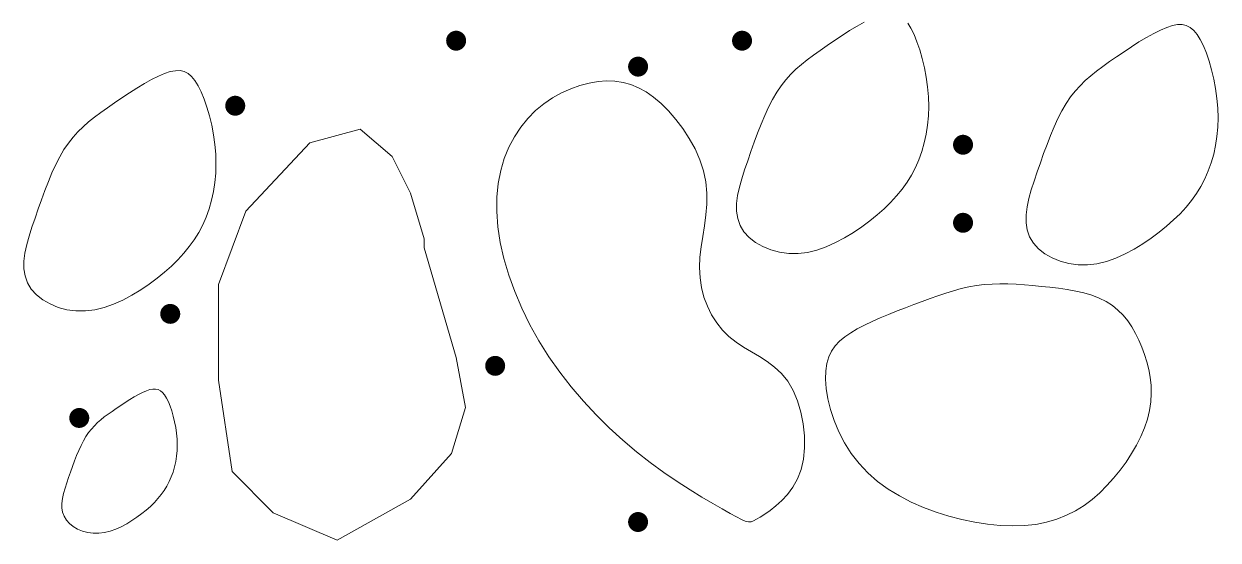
# Model space of a CAD drawing. Extents: x -6361 to -6309, y 575 to 701.
# Drawn here: x -6330.751 to -6329.555, y 653.652 to 654.169 of the extents above; entities that cross this region are included whole.
import ezdxf

# ---------------------------------------------------------------- set-up
doc = ezdxf.new("R2010")
doc.units = 0
doc.header["$MEASUREMENT"] = 0
doc.layers.add('HACTH', color=8, linetype='CONTINUOUS')

msp = doc.modelspace()

# ---------------------------------------------------------------- linework, layer by layer
at = {"layer": 'HACTH', "lineweight": 13}
for p, q in [((-6329.9166, 654.167), (-6329.9094, 654.171)), ((-6329.8659, 654.1701), (-6329.8627, 654.1649)), ((-6329.6065, 654.1658), (-6329.6008, 654.1677)), ((-6329.6008, 654.1677), (-6329.5957, 654.1686)), ((-6329.5957, 654.1686), (-6329.5911, 654.1687)), ((-6329.5911, 654.1687), (-6329.5869, 654.1677)), ((-6329.5869, 654.1677), (-6329.583, 654.1658)), ((-6329.9391, 654.1528), (-6329.9316, 654.1578)), ((-6329.9316, 654.1578), (-6329.9241, 654.1626)), ((-6329.9241, 654.1626), (-6329.9166, 654.167)), ((-6329.8627, 654.1649), (-6329.8596, 654.1587)), ((-6329.8596, 654.1587), (-6329.8567, 654.1514)), ((-6329.6343, 654.1512), (-6329.6268, 654.1557)), ((-6329.6268, 654.1557), (-6329.6196, 654.1597)), ((-6329.6196, 654.1597), (-6329.6128, 654.1631)), ((-6329.6128, 654.1631), (-6329.6065, 654.1658)), ((-6329.583, 654.1658), (-6329.5795, 654.1628)), ((-6329.5795, 654.1628), (-6329.5761, 654.1588)), ((-6329.5761, 654.1588), (-6329.5729, 654.1536)), ((-6329.9536, 654.1428), (-6329.9465, 654.1478)), ((-6329.9465, 654.1478), (-6329.9391, 654.1528)), ((-6329.8567, 654.1514), (-6329.8539, 654.1434)), ((-6329.6493, 654.1415), (-6329.6418, 654.1464)), ((-6329.6418, 654.1464), (-6329.6343, 654.1512)), ((-6329.5729, 654.1536), (-6329.5698, 654.1473)), ((-6329.5698, 654.1473), (-6329.5668, 654.1401)), ((-6329.9724, 654.1287), (-6329.9665, 654.1334)), ((-6329.9665, 654.1334), (-6329.9602, 654.138)), ((-6329.9602, 654.138), (-6329.9536, 654.1428)), ((-6329.8539, 654.1434), (-6329.8514, 654.1346)), ((-6329.8514, 654.1346), (-6329.8492, 654.1254)), ((-6329.6638, 654.1315), (-6329.6567, 654.1364)), ((-6329.6567, 654.1364), (-6329.6493, 654.1415)), ((-6329.5668, 654.1401), (-6329.5641, 654.132)), ((-6329.5641, 654.132), (-6329.5616, 654.1233)), ((-6330.61, 654.1196), (-6330.6043, 654.1215)), ((-6330.6043, 654.1215), (-6330.5992, 654.1224)), ((-6330.5992, 654.1224), (-6330.5945, 654.1225)), ((-6330.5945, 654.1225), (-6330.5904, 654.1215)), ((-6330.5904, 654.1215), (-6330.5865, 654.1196)), ((-6329.9831, 654.1188), (-6329.9779, 654.1238)), ((-6329.9779, 654.1238), (-6329.9724, 654.1287)), ((-6329.8492, 654.1254), (-6329.8474, 654.1158)), ((-6329.6826, 654.1173), (-6329.6767, 654.122)), ((-6329.6767, 654.122), (-6329.6704, 654.1267)), ((-6329.6704, 654.1267), (-6329.6638, 654.1315)), ((-6329.5616, 654.1233), (-6329.5594, 654.1141)), ((-6330.6378, 654.105), (-6330.6303, 654.1095)), ((-6330.6303, 654.1095), (-6330.6231, 654.1135)), ((-6330.6231, 654.1135), (-6330.6163, 654.1169)), ((-6330.6163, 654.1169), (-6330.61, 654.1196)), ((-6330.5865, 654.1196), (-6330.583, 654.1166)), ((-6330.583, 654.1166), (-6330.5796, 654.1126)), ((-6330.5796, 654.1126), (-6330.5764, 654.1074)), ((-6330.1941, 654.1077), (-6330.1849, 654.11)), ((-6330.1849, 654.11), (-6330.176, 654.1115)), ((-6330.176, 654.1115), (-6330.1674, 654.1122)), ((-6330.1674, 654.1122), (-6330.1591, 654.1119)), ((-6330.1591, 654.1119), (-6330.151, 654.1107)), ((-6330.151, 654.1107), (-6330.1431, 654.1085)), ((-6330.1431, 654.1085), (-6330.1354, 654.1054)), ((-6329.9927, 654.1074), (-6329.988, 654.1133)), ((-6329.988, 654.1133), (-6329.9831, 654.1188)), ((-6329.8474, 654.1158), (-6329.846, 654.1061)), ((-6329.6933, 654.1074), (-6329.6881, 654.1125)), ((-6329.6881, 654.1125), (-6329.6826, 654.1173)), ((-6329.5594, 654.1141), (-6329.5576, 654.1045)), ((-6330.6528, 654.0953), (-6330.6453, 654.1002)), ((-6330.6453, 654.1002), (-6330.6378, 654.105)), ((-6330.5764, 654.1074), (-6330.5733, 654.1012)), ((-6330.5733, 654.1012), (-6330.5703, 654.0939)), ((-6330.2215, 654.0952), (-6330.2125, 654.1002)), ((-6330.2125, 654.1002), (-6330.2033, 654.1044)), ((-6330.2033, 654.1044), (-6330.1941, 654.1077)), ((-6330.1354, 654.1054), (-6330.1278, 654.1012)), ((-6330.1278, 654.1012), (-6330.1203, 654.0959)), ((-6330.1203, 654.0959), (-6330.1128, 654.0896)), ((-6330.0013, 654.0937), (-6329.9971, 654.1009)), ((-6329.9971, 654.1009), (-6329.9927, 654.1074)), ((-6329.846, 654.1061), (-6329.8452, 654.0963)), ((-6329.8452, 654.0963), (-6329.8449, 654.0866)), ((-6329.7073, 654.0895), (-6329.7029, 654.0961)), ((-6329.7029, 654.0961), (-6329.6982, 654.102)), ((-6329.6982, 654.102), (-6329.6933, 654.1074)), ((-6329.5576, 654.1045), (-6329.5562, 654.0947)), ((-6330.6739, 654.0805), (-6330.6673, 654.0853)), ((-6330.6673, 654.0853), (-6330.6602, 654.0902)), ((-6330.6602, 654.0902), (-6330.6528, 654.0953)), ((-6330.5703, 654.0939), (-6330.5676, 654.0858)), ((-6330.5676, 654.0858), (-6330.5651, 654.0771)), ((-6330.2385, 654.0824), (-6330.2302, 654.0892)), ((-6330.2302, 654.0892), (-6330.2215, 654.0952)), ((-6330.1128, 654.0896), (-6330.1053, 654.0821)), ((-6330.0091, 654.0775), (-6330.0053, 654.0858)), ((-6330.0053, 654.0858), (-6330.0013, 654.0937)), ((-6329.8449, 654.0866), (-6329.8452, 654.0772)), ((-6329.7115, 654.0823), (-6329.7073, 654.0895)), ((-6329.5562, 654.0947), (-6329.5554, 654.085)), ((-6329.5554, 654.085), (-6329.5551, 654.0753)), ((-6330.6861, 654.0711), (-6330.6802, 654.0758)), ((-6330.6802, 654.0758), (-6330.6739, 654.0805)), ((-6330.5651, 654.0771), (-6330.5629, 654.0679)), ((-6330.2534, 654.0659), (-6330.2463, 654.0746)), ((-6330.2463, 654.0746), (-6330.2385, 654.0824)), ((-6330.1053, 654.0821), (-6330.098, 654.0736)), ((-6330.098, 654.0736), (-6330.091, 654.0644)), ((-6330.0127, 654.0688), (-6330.0091, 654.0775)), ((-6329.8452, 654.0772), (-6329.846, 654.0679)), ((-6329.7193, 654.0662), (-6329.7155, 654.0745)), ((-6329.7155, 654.0745), (-6329.7115, 654.0823)), ((-6329.5551, 654.0753), (-6329.5553, 654.0658)), ((-6330.7017, 654.0558), (-6330.6968, 654.0612)), ((-6330.6968, 654.0612), (-6330.6916, 654.0663)), ((-6330.6916, 654.0663), (-6330.6861, 654.0711)), ((-6330.5629, 654.0679), (-6330.5611, 654.0583)), ((-6330.4646, 654.0501), (-6330.4142, 654.0639)), ((-6330.4142, 654.0639), (-6330.3821, 654.0364)), ((-6330.2598, 654.0563), (-6330.2534, 654.0659)), ((-6330.091, 654.0644), (-6330.0846, 654.0544)), ((-6330.0162, 654.0598), (-6330.0127, 654.0688)), ((-6329.846, 654.0679), (-6329.8474, 654.0588)), ((-6329.7229, 654.0575), (-6329.7193, 654.0662)), ((-6329.5553, 654.0658), (-6329.5562, 654.0565)), ((-6330.7108, 654.0433), (-6330.7064, 654.0499)), ((-6330.7064, 654.0499), (-6330.7017, 654.0558)), ((-6330.5611, 654.0583), (-6330.5597, 654.0485)), ((-6330.5597, 654.0485), (-6330.5589, 654.0388)), ((-6330.5287, 653.9815), (-6330.4646, 654.0501)), ((-6330.2653, 654.0458), (-6330.2598, 654.0563)), ((-6330.0846, 654.0544), (-6330.0789, 654.044)), ((-6330.0229, 654.0414), (-6330.0196, 654.0507)), ((-6330.0196, 654.0507), (-6330.0162, 654.0598)), ((-6329.8493, 654.05), (-6329.8517, 654.0415)), ((-6329.8474, 654.0588), (-6329.8493, 654.05)), ((-6329.7298, 654.0393), (-6329.7264, 654.0485)), ((-6329.7264, 654.0485), (-6329.7229, 654.0575)), ((-6329.5562, 654.0565), (-6329.5576, 654.0475)), ((-6330.719, 654.0283), (-6330.715, 654.0361)), ((-6330.715, 654.0361), (-6330.7108, 654.0433)), ((-6330.5589, 654.0388), (-6330.5586, 654.0291)), ((-6330.3821, 654.0364), (-6330.3638, 653.9998)), ((-6330.2699, 654.0345), (-6330.2653, 654.0458)), ((-6330.0789, 654.044), (-6330.0741, 654.0331)), ((-6330.0261, 654.0322), (-6330.0229, 654.0414)), ((-6329.8517, 654.0415), (-6329.8547, 654.0332)), ((-6329.7331, 654.0301), (-6329.7298, 654.0393)), ((-6329.5595, 654.0387), (-6329.5619, 654.0301)), ((-6329.5576, 654.0475), (-6329.5595, 654.0387)), ((-6330.7228, 654.02), (-6330.719, 654.0283)), ((-6330.5586, 654.0291), (-6330.5588, 654.0196)), ((-6330.2735, 654.0223), (-6330.2699, 654.0345)), ((-6330.0741, 654.0331), (-6330.0703, 654.022)), ((-6330.0292, 654.0231), (-6330.0261, 654.0322)), ((-6329.8581, 654.0253), (-6329.8621, 654.0178)), ((-6329.8547, 654.0332), (-6329.8581, 654.0253)), ((-6329.7363, 654.0209), (-6329.7331, 654.0301)), ((-6329.5619, 654.0301), (-6329.5649, 654.0219)), ((-6330.7264, 654.0113), (-6330.7228, 654.02)), ((-6330.5588, 654.0196), (-6330.5597, 654.0103)), ((-6330.276, 654.0094), (-6330.2735, 654.0223)), ((-6330.0703, 654.022), (-6330.0679, 654.0109)), ((-6330.0344, 654.0056), (-6330.032, 654.0142)), ((-6330.032, 654.0142), (-6330.0292, 654.0231)), ((-6329.8621, 654.0178), (-6329.8666, 654.0106)), ((-6329.7394, 654.0118), (-6329.7363, 654.0209)), ((-6329.5683, 654.014), (-6329.5723, 654.0065)), ((-6329.5649, 654.0219), (-6329.5683, 654.014)), ((-6330.7333, 653.9931), (-6330.7299, 654.0023)), ((-6330.7299, 654.0023), (-6330.7264, 654.0113)), ((-6330.5611, 654.0013), (-6330.563, 653.9925)), ((-6330.5597, 654.0103), (-6330.5611, 654.0013)), ((-6330.2774, 653.9956), (-6330.276, 654.0094)), ((-6330.0679, 654.0109), (-6330.0669, 653.9998)), ((-6330.0362, 653.9972), (-6330.0344, 654.0056)), ((-6329.8716, 654.0036), (-6329.877, 653.9969)), ((-6329.8666, 654.0106), (-6329.8716, 654.0036)), ((-6329.7446, 653.9943), (-6329.7422, 654.0029)), ((-6329.7422, 654.0029), (-6329.7394, 654.0118)), ((-6329.5723, 654.0065), (-6329.5768, 653.9992)), ((-6330.7366, 653.9839), (-6330.7333, 653.9931)), ((-6330.563, 653.9925), (-6330.5654, 653.9839)), ((-6330.3638, 653.9998), (-6330.3501, 653.954)), ((-6330.2775, 653.9812), (-6330.2774, 653.9956)), ((-6330.067, 653.9888), (-6330.068, 653.9779)), ((-6330.0669, 653.9998), (-6330.067, 653.9888)), ((-6330.0373, 653.9815), (-6330.0372, 653.9892)), ((-6330.0372, 653.9892), (-6330.0362, 653.9972)), ((-6329.883, 653.9904), (-6329.8895, 653.9841)), ((-6329.877, 653.9969), (-6329.883, 653.9904)), ((-6329.7464, 653.9859), (-6329.7446, 653.9943)), ((-6329.5818, 653.9923), (-6329.5872, 653.9856)), ((-6329.5768, 653.9992), (-6329.5818, 653.9923)), ((-6330.7398, 653.9747), (-6330.7366, 653.9839)), ((-6330.5654, 653.9839), (-6330.5684, 653.9757)), ((-6330.5562, 653.9083), (-6330.5287, 653.9815)), ((-6330.2764, 653.966), (-6330.2775, 653.9812)), ((-6330.068, 653.9779), (-6330.0695, 653.9671)), ((-6330.0361, 653.9742), (-6330.0373, 653.9815)), ((-6329.8965, 653.978), (-6329.9039, 653.9719)), ((-6329.8895, 653.9841), (-6329.8965, 653.978)), ((-6329.7474, 653.9778), (-6329.7464, 653.9859)), ((-6329.7474, 653.9701), (-6329.7474, 653.9778)), ((-6329.5932, 653.9791), (-6329.5997, 653.9728)), ((-6329.5872, 653.9856), (-6329.5932, 653.9791)), ((-6330.7457, 653.9567), (-6330.7429, 653.9656)), ((-6330.7429, 653.9656), (-6330.7398, 653.9747)), ((-6330.5718, 653.9678), (-6330.5758, 653.9603)), ((-6330.5684, 653.9757), (-6330.5718, 653.9678)), ((-6330.2739, 653.9502), (-6330.2764, 653.966)), ((-6330.0695, 653.9671), (-6330.0712, 653.9564)), ((-6330.0337, 653.9674), (-6330.0361, 653.9742)), ((-6330.0299, 653.961), (-6330.0337, 653.9674)), ((-6329.9119, 653.966), (-6329.9203, 653.9603)), ((-6329.9039, 653.9719), (-6329.9119, 653.966)), ((-6329.7463, 653.9628), (-6329.7474, 653.9701)), ((-6329.6067, 653.9667), (-6329.6141, 653.9606)), ((-6329.5997, 653.9728), (-6329.6067, 653.9667)), ((-6330.7481, 653.9481), (-6330.7457, 653.9567)), ((-6330.5803, 653.953), (-6330.5853, 653.9461)), ((-6330.5758, 653.9603), (-6330.5803, 653.953)), ((-6330.3501, 653.954), (-6330.3501, 653.9449)), ((-6330.0712, 653.9564), (-6330.0728, 653.9458)), ((-6330.0247, 653.9553), (-6330.0299, 653.961)), ((-6330.0183, 653.9503), (-6330.0247, 653.9553)), ((-6329.9291, 653.9549), (-6329.9381, 653.9501)), ((-6329.9203, 653.9603), (-6329.9291, 653.9549)), ((-6329.7439, 653.956), (-6329.7463, 653.9628)), ((-6329.74, 653.9497), (-6329.7439, 653.956)), ((-6329.6221, 653.9547), (-6329.6305, 653.9489)), ((-6329.6141, 653.9606), (-6329.6221, 653.9547)), ((-6330.7499, 653.9397), (-6330.7481, 653.9481)), ((-6330.5853, 653.9461), (-6330.5907, 653.9394)), ((-6330.3501, 653.9449), (-6330.318, 653.835)), ((-6330.2702, 653.9341), (-6330.2739, 653.9502)), ((-6330.0728, 653.9458), (-6330.074, 653.9354)), ((-6330.011, 653.9461), (-6330.0183, 653.9503)), ((-6330.0029, 653.9428), (-6330.011, 653.9461)), ((-6329.9942, 653.9404), (-6330.0029, 653.9428)), ((-6329.9851, 653.9392), (-6329.9942, 653.9404)), ((-6329.9568, 653.9427), (-6329.9662, 653.9403)), ((-6329.9474, 653.946), (-6329.9568, 653.9427)), ((-6329.9381, 653.9501), (-6329.9474, 653.946)), ((-6329.7349, 653.944), (-6329.74, 653.9497)), ((-6329.7285, 653.939), (-6329.7349, 653.944)), ((-6329.6393, 653.9436), (-6329.6483, 653.9388)), ((-6329.6305, 653.9489), (-6329.6393, 653.9436)), ((-6330.7509, 653.9316), (-6330.7499, 653.9397)), ((-6330.7509, 653.9239), (-6330.7509, 653.9316)), ((-6330.5967, 653.9329), (-6330.6032, 653.9266)), ((-6330.5907, 653.9394), (-6330.5967, 653.9329)), ((-6330.2654, 653.9176), (-6330.2702, 653.9341)), ((-6330.074, 653.9354), (-6330.0744, 653.9251)), ((-6329.9757, 653.9391), (-6329.9851, 653.9392)), ((-6329.9662, 653.9403), (-6329.9757, 653.9391)), ((-6329.7212, 653.9348), (-6329.7285, 653.939)), ((-6329.7131, 653.9314), (-6329.7212, 653.9348)), ((-6329.7044, 653.9291), (-6329.7131, 653.9314)), ((-6329.6953, 653.9279), (-6329.7044, 653.9291)), ((-6329.6764, 653.929), (-6329.6859, 653.9278)), ((-6329.667, 653.9313), (-6329.6764, 653.929)), ((-6329.6576, 653.9346), (-6329.667, 653.9313)), ((-6329.6483, 653.9388), (-6329.6576, 653.9346)), ((-6330.7498, 653.9167), (-6330.7509, 653.9239)), ((-6330.7474, 653.9098), (-6330.7498, 653.9167)), ((-6330.6102, 653.9205), (-6330.6176, 653.9144)), ((-6330.6032, 653.9266), (-6330.6102, 653.9205)), ((-6330.2594, 653.901), (-6330.2654, 653.9176)), ((-6330.0744, 653.9251), (-6330.0739, 653.9149)), ((-6329.6859, 653.9278), (-6329.6953, 653.9279)), ((-6330.7435, 653.9035), (-6330.7474, 653.9098)), ((-6330.6256, 653.9085), (-6330.634, 653.9027)), ((-6330.6176, 653.9144), (-6330.6256, 653.9085)), ((-6330.5562, 653.8121), (-6330.5562, 653.9083)), ((-6330.0739, 653.9149), (-6330.0724, 653.905)), ((-6330.0724, 653.905), (-6330.0699, 653.8954)), ((-6329.8048, 653.9057), (-6329.8124, 653.904)), ((-6329.7971, 653.9071), (-6329.8048, 653.9057)), ((-6329.7893, 653.908), (-6329.7971, 653.9071)), ((-6329.7815, 653.9086), (-6329.7893, 653.908)), ((-6329.7735, 653.9088), (-6329.7815, 653.9086)), ((-6329.7655, 653.9087), (-6329.7735, 653.9088)), ((-6329.7573, 653.9084), (-6329.7655, 653.9087)), ((-6329.7491, 653.9078), (-6329.7573, 653.9084)), ((-6329.7407, 653.9071), (-6329.7491, 653.9078)), ((-6329.7322, 653.9063), (-6329.7407, 653.9071)), ((-6329.7235, 653.9054), (-6329.7322, 653.9063)), ((-6329.7149, 653.9044), (-6329.7235, 653.9054)), ((-6330.7384, 653.8978), (-6330.7435, 653.9035)), ((-6330.732, 653.8928), (-6330.7384, 653.8978)), ((-6330.7247, 653.8886), (-6330.732, 653.8928)), ((-6330.6518, 653.8926), (-6330.6611, 653.8884)), ((-6330.6428, 653.8974), (-6330.6518, 653.8926)), ((-6330.634, 653.9027), (-6330.6428, 653.8974)), ((-6330.2524, 653.8843), (-6330.2594, 653.901)), ((-6330.0699, 653.8954), (-6330.0665, 653.8863)), ((-6329.8434, 653.8941), (-6329.8515, 653.8911)), ((-6329.8356, 653.8969), (-6329.8434, 653.8941)), ((-6329.8278, 653.8996), (-6329.8356, 653.8969)), ((-6329.8201, 653.9019), (-6329.8278, 653.8996)), ((-6329.8124, 653.904), (-6329.8201, 653.9019)), ((-6329.7062, 653.9031), (-6329.7149, 653.9044)), ((-6329.6977, 653.9016), (-6329.7062, 653.9031)), ((-6329.6895, 653.8997), (-6329.6977, 653.9016)), ((-6329.6816, 653.8973), (-6329.6895, 653.8997)), ((-6329.6742, 653.8945), (-6329.6816, 653.8973)), ((-6329.6673, 653.8911), (-6329.6742, 653.8945)), ((-6330.7166, 653.8852), (-6330.7247, 653.8886)), ((-6330.7079, 653.8829), (-6330.7166, 653.8852)), ((-6330.6988, 653.8817), (-6330.7079, 653.8829)), ((-6330.6894, 653.8816), (-6330.6988, 653.8817)), ((-6330.6799, 653.8828), (-6330.6894, 653.8816)), ((-6330.6705, 653.8851), (-6330.6799, 653.8828)), ((-6330.6611, 653.8884), (-6330.6705, 653.8851)), ((-6330.2443, 653.8678), (-6330.2524, 653.8843)), ((-6330.0665, 653.8863), (-6330.0623, 653.8776)), ((-6329.8765, 653.8816), (-6329.885, 653.8782)), ((-6329.8681, 653.8848), (-6329.8765, 653.8816)), ((-6329.8597, 653.888), (-6329.8681, 653.8848)), ((-6329.8515, 653.8911), (-6329.8597, 653.888)), ((-6329.661, 653.887), (-6329.6673, 653.8911)), ((-6329.6554, 653.8824), (-6329.661, 653.887)), ((-6329.6502, 653.8773), (-6329.6554, 653.8824)), ((-6330.0623, 653.8776), (-6330.0572, 653.8696)), ((-6330.0572, 653.8696), (-6330.0515, 653.8624)), ((-6329.9014, 653.8712), (-6329.9092, 653.8675)), ((-6329.8934, 653.8748), (-6329.9014, 653.8712)), ((-6329.885, 653.8782), (-6329.8934, 653.8748)), ((-6329.6456, 653.8716), (-6329.6502, 653.8773)), ((-6329.6415, 653.8656), (-6329.6456, 653.8716)), ((-6330.2352, 653.8516), (-6330.2443, 653.8678)), ((-6330.0515, 653.8624), (-6330.045, 653.8559)), ((-6329.923, 653.8598), (-6329.929, 653.8557)), ((-6329.9164, 653.8637), (-6329.923, 653.8598)), ((-6329.9092, 653.8675), (-6329.9164, 653.8637)), ((-6329.6378, 653.8591), (-6329.6415, 653.8656)), ((-6329.6344, 653.8523), (-6329.6378, 653.8591)), ((-6330.2252, 653.8357), (-6330.2352, 653.8516)), ((-6330.045, 653.8559), (-6330.0378, 653.8504)), ((-6330.0378, 653.8504), (-6330.0302, 653.8454)), ((-6330.0302, 653.8454), (-6330.0224, 653.8407)), ((-6329.9386, 653.8466), (-6329.9422, 653.8414)), ((-6329.9342, 653.8513), (-6329.9386, 653.8466)), ((-6329.929, 653.8557), (-6329.9342, 653.8513)), ((-6329.6314, 653.8453), (-6329.6344, 653.8523)), ((-6329.6287, 653.838), (-6329.6314, 653.8453)), ((-6330.318, 653.835), (-6330.3088, 653.7847)), ((-6330.2144, 653.8204), (-6330.2252, 653.8357)), ((-6330.0224, 653.8407), (-6330.0144, 653.836)), ((-6330.0144, 653.836), (-6330.0066, 653.831)), ((-6329.945, 653.8356), (-6329.947, 653.829)), ((-6329.9422, 653.8414), (-6329.945, 653.8356)), ((-6329.6264, 653.8306), (-6329.6287, 653.838)), ((-6330.0066, 653.831), (-6329.9992, 653.8254)), ((-6329.9992, 653.8254), (-6329.9922, 653.8189)), ((-6329.948, 653.8216), (-6329.9482, 653.8133)), ((-6329.947, 653.829), (-6329.948, 653.8216)), ((-6329.6244, 653.8229), (-6329.6264, 653.8306)), ((-6329.623, 653.8151), (-6329.6244, 653.8229)), ((-6330.5424, 653.7206), (-6330.5562, 653.8121)), ((-6330.2029, 653.8055), (-6330.2144, 653.8204)), ((-6329.9922, 653.8189), (-6329.986, 653.8111)), ((-6329.986, 653.8111), (-6329.9806, 653.8019)), ((-6329.9482, 653.8133), (-6329.9475, 653.8039)), ((-6329.6222, 653.807), (-6329.623, 653.8151)), ((-6330.6405, 653.7956), (-6330.6362, 653.798)), ((-6330.6362, 653.798), (-6330.6321, 653.8)), ((-6330.6321, 653.8), (-6330.6283, 653.8016)), ((-6330.6283, 653.8016), (-6330.6249, 653.8028)), ((-6330.6249, 653.8028), (-6330.6218, 653.8033)), ((-6330.6218, 653.8033), (-6330.619, 653.8034)), ((-6330.619, 653.8034), (-6330.6165, 653.8028)), ((-6330.6165, 653.8028), (-6330.6142, 653.8016)), ((-6330.6142, 653.8016), (-6330.6121, 653.7998)), ((-6330.6121, 653.7998), (-6330.6101, 653.7974)), ((-6330.6101, 653.7974), (-6330.6082, 653.7943)), ((-6330.1907, 653.7912), (-6330.2029, 653.8055)), ((-6329.9806, 653.8019), (-6329.9762, 653.7915)), ((-6329.9475, 653.8039), (-6329.9458, 653.7937)), ((-6329.6225, 653.7905), (-6329.622, 653.7989)), ((-6329.622, 653.7989), (-6329.6222, 653.807)), ((-6330.6584, 653.784), (-6330.654, 653.787)), ((-6330.654, 653.787), (-6330.6495, 653.79)), ((-6330.6495, 653.79), (-6330.645, 653.7929)), ((-6330.645, 653.7929), (-6330.6405, 653.7956)), ((-6330.6082, 653.7943), (-6330.6063, 653.7906)), ((-6330.6063, 653.7906), (-6330.6045, 653.7862)), ((-6330.6045, 653.7862), (-6330.6028, 653.7814)), ((-6330.1779, 653.7775), (-6330.1907, 653.7912)), ((-6329.9762, 653.7915), (-6329.9728, 653.7802)), ((-6329.9458, 653.7937), (-6329.9431, 653.7829)), ((-6329.6238, 653.782), (-6329.6225, 653.7905)), ((-6330.6739, 653.7726), (-6330.6704, 653.7754)), ((-6330.6704, 653.7754), (-6330.6667, 653.7782)), ((-6330.6667, 653.7782), (-6330.6627, 653.781)), ((-6330.6627, 653.781), (-6330.6584, 653.784)), ((-6330.6028, 653.7814), (-6330.6013, 653.7761)), ((-6330.6013, 653.7761), (-6330.6, 653.7706)), ((-6330.3088, 653.7847), (-6330.3226, 653.7389)), ((-6330.1648, 653.7645), (-6330.1779, 653.7775)), ((-6329.9728, 653.7802), (-6329.9705, 653.7684)), ((-6329.9431, 653.7829), (-6329.9394, 653.7718)), ((-6329.6289, 653.7646), (-6329.6259, 653.7733)), ((-6329.6259, 653.7733), (-6329.6238, 653.782)), ((-6330.6861, 653.7598), (-6330.6833, 653.7633)), ((-6330.6833, 653.7633), (-6330.6804, 653.7666)), ((-6330.6804, 653.7666), (-6330.6773, 653.7697)), ((-6330.6773, 653.7697), (-6330.6739, 653.7726)), ((-6330.6, 653.7706), (-6330.5989, 653.7648)), ((-6330.5989, 653.7648), (-6330.5981, 653.759)), ((-6330.1513, 653.7521), (-6330.1648, 653.7645)), ((-6329.9705, 653.7684), (-6329.9692, 653.7564)), ((-6329.9394, 653.7718), (-6329.9348, 653.7605)), ((-6329.6325, 653.7559), (-6329.6289, 653.7646)), ((-6330.6937, 653.7469), (-6330.6913, 653.7515)), ((-6330.6913, 653.7515), (-6330.6888, 653.7559)), ((-6330.6888, 653.7559), (-6330.6861, 653.7598)), ((-6330.5981, 653.759), (-6330.5976, 653.7531)), ((-6330.5976, 653.7531), (-6330.5974, 653.7473)), ((-6330.1376, 653.7405), (-6330.1513, 653.7521)), ((-6329.9692, 653.7564), (-6329.9692, 653.7446)), ((-6329.9348, 653.7605), (-6329.9291, 653.7494)), ((-6329.9291, 653.7494), (-6329.9224, 653.7387)), ((-6329.6369, 653.7472), (-6329.6325, 653.7559)), ((-6330.6982, 653.7366), (-6330.696, 653.7419)), ((-6330.696, 653.7419), (-6330.6937, 653.7469)), ((-6330.5976, 653.7416), (-6330.5981, 653.7361)), ((-6330.5974, 653.7473), (-6330.5976, 653.7416)), ((-6330.3226, 653.7389), (-6330.3638, 653.6931)), ((-6330.1237, 653.7298), (-6330.1376, 653.7405)), ((-6329.9692, 653.7446), (-6329.9703, 653.7332)), ((-6329.9224, 653.7387), (-6329.9146, 653.7286)), ((-6329.6473, 653.7302), (-6329.6418, 653.7386)), ((-6329.6418, 653.7386), (-6329.6369, 653.7472)), ((-6330.7043, 653.7202), (-6330.7023, 653.7257)), ((-6330.7023, 653.7257), (-6330.7003, 653.7313)), ((-6330.7003, 653.7313), (-6330.6982, 653.7366)), ((-6330.6001, 653.7254), (-6330.6015, 653.7202)), ((-6330.5989, 653.7306), (-6330.6001, 653.7254)), ((-6330.5981, 653.7361), (-6330.5989, 653.7306)), ((-6330.11, 653.7198), (-6330.1237, 653.7298)), ((-6329.9703, 653.7332), (-6329.9727, 653.7227)), ((-6329.9146, 653.7286), (-6329.9058, 653.7193)), ((-6329.6533, 653.722), (-6329.6473, 653.7302)), ((-6330.708, 653.7092), (-6330.7062, 653.7147)), ((-6330.7062, 653.7147), (-6330.7043, 653.7202)), ((-6330.6033, 653.7153), (-6330.6054, 653.7106)), ((-6330.6015, 653.7202), (-6330.6033, 653.7153)), ((-6330.5012, 653.6794), (-6330.5424, 653.7206)), ((-6330.0967, 653.7107), (-6330.11, 653.7198)), ((-6329.9763, 653.7133), (-6329.9809, 653.705)), ((-6329.9727, 653.7227), (-6329.9763, 653.7133)), ((-6329.9058, 653.7193), (-6329.896, 653.7108)), ((-6329.6664, 653.7066), (-6329.6597, 653.7141)), ((-6329.6597, 653.7141), (-6329.6533, 653.722)), ((-6330.7112, 653.6987), (-6330.7097, 653.7039)), ((-6330.7097, 653.7039), (-6330.708, 653.7092)), ((-6330.6105, 653.7017), (-6330.6135, 653.6975)), ((-6330.6078, 653.706), (-6330.6105, 653.7017)), ((-6330.6054, 653.7106), (-6330.6078, 653.706)), ((-6330.0839, 653.7024), (-6330.0967, 653.7107)), ((-6330.072, 653.6951), (-6330.0839, 653.7024)), ((-6329.9809, 653.705), (-6329.9862, 653.6978)), ((-6329.896, 653.7108), (-6329.8855, 653.7031)), ((-6329.8855, 653.7031), (-6329.8742, 653.6963)), ((-6329.6736, 653.6995), (-6329.6664, 653.7066)), ((-6330.7128, 653.6888), (-6330.7122, 653.6937)), ((-6330.7122, 653.6937), (-6330.7112, 653.6987)), ((-6330.6203, 653.6896), (-6330.6242, 653.6858)), ((-6330.6167, 653.6935), (-6330.6203, 653.6896)), ((-6330.6135, 653.6975), (-6330.6167, 653.6935)), ((-6330.3638, 653.6931), (-6330.4371, 653.6519)), ((-6330.0611, 653.6887), (-6330.072, 653.6951)), ((-6329.992, 653.6916), (-6329.9979, 653.6862)), ((-6329.9862, 653.6978), (-6329.992, 653.6916)), ((-6329.8742, 653.6963), (-6329.8623, 653.6901)), ((-6329.8623, 653.6901), (-6329.85, 653.6847)), ((-6329.6892, 653.6868), (-6329.6812, 653.6928)), ((-6329.6812, 653.6928), (-6329.6736, 653.6995)), ((-6330.7129, 653.6842), (-6330.7128, 653.6888)), ((-6330.7122, 653.6799), (-6330.7129, 653.6842)), ((-6330.7107, 653.6758), (-6330.7122, 653.6799)), ((-6330.6329, 653.6785), (-6330.6377, 653.6749)), ((-6330.6284, 653.6821), (-6330.6329, 653.6785)), ((-6330.6242, 653.6858), (-6330.6284, 653.6821)), ((-6330.4371, 653.6519), (-6330.5012, 653.6794)), ((-6330.0516, 653.6832), (-6330.0611, 653.6887)), ((-6330.0436, 653.6787), (-6330.0516, 653.6832)), ((-6330.0372, 653.6752), (-6330.0436, 653.6787)), ((-6330.009, 653.678), (-6330.0135, 653.6751)), ((-6330.0037, 653.6817), (-6330.009, 653.678)), ((-6329.9979, 653.6862), (-6330.0037, 653.6817)), ((-6329.85, 653.6847), (-6329.8374, 653.68)), ((-6329.8374, 653.68), (-6329.8246, 653.6759)), ((-6329.7069, 653.6768), (-6329.6978, 653.6814)), ((-6329.6978, 653.6814), (-6329.6892, 653.6868)), ((-6330.7084, 653.672), (-6330.7107, 653.6758)), ((-6330.7053, 653.6686), (-6330.7084, 653.672)), ((-6330.7015, 653.6655), (-6330.7053, 653.6686)), ((-6330.6971, 653.663), (-6330.7015, 653.6655)), ((-6330.6534, 653.6654), (-6330.6589, 653.6629)), ((-6330.648, 653.6683), (-6330.6534, 653.6654)), ((-6330.6427, 653.6715), (-6330.648, 653.6683)), ((-6330.6377, 653.6749), (-6330.6427, 653.6715)), ((-6330.0324, 653.6727), (-6330.0372, 653.6752)), ((-6330.0286, 653.671), (-6330.0324, 653.6727)), ((-6330.0255, 653.6703), (-6330.0286, 653.671)), ((-6330.0228, 653.6703), (-6330.0255, 653.6703)), ((-6330.0202, 653.6712), (-6330.0228, 653.6703)), ((-6330.0172, 653.6728), (-6330.0202, 653.6712)), ((-6330.0135, 653.6751), (-6330.0172, 653.6728)), ((-6329.8246, 653.6759), (-6329.8116, 653.6726)), ((-6329.8116, 653.6726), (-6329.7988, 653.6698)), ((-6329.7988, 653.6698), (-6329.786, 653.6678)), ((-6329.786, 653.6678), (-6329.7734, 653.6666)), ((-6329.7734, 653.6666), (-6329.7611, 653.6661)), ((-6329.7611, 653.6661), (-6329.7492, 653.6665)), ((-6329.7492, 653.6665), (-6329.7377, 653.6677)), ((-6329.7377, 653.6677), (-6329.7268, 653.6698)), ((-6329.7268, 653.6698), (-6329.7166, 653.6729)), ((-6329.7166, 653.6729), (-6329.7069, 653.6768)), ((-6330.6923, 653.661), (-6330.6971, 653.663)), ((-6330.687, 653.6596), (-6330.6923, 653.661)), ((-6330.6816, 653.6589), (-6330.687, 653.6596)), ((-6330.6759, 653.6588), (-6330.6816, 653.6589)), ((-6330.6703, 653.6595), (-6330.6759, 653.6588)), ((-6330.6646, 653.6609), (-6330.6703, 653.6595)), ((-6330.6589, 653.6629), (-6330.6646, 653.6609))]:
    msp.add_line(p, q, dxfattribs=at)
at = {"layer": 'HACTH', "lineweight": 13, "const_width": 0.01}
for points in [[(-6330.3181, 654.1475, 1), (-6330.3181, 654.1575, 1)], [(-6330.0318, 654.1475, 1), (-6330.0318, 654.1575, 1)], [(-6330.1359, 654.1215, 1), (-6330.1359, 654.1315, 1)], [(-6330.5393, 654.0823, 1), (-6330.5393, 654.0923, 1)], [(-6329.8105, 654.0432, 1), (-6329.8105, 654.0532, 1)], [(-6329.8105, 653.965, 1), (-6329.8105, 653.975, 1)], [(-6330.6044, 653.8737, 1), (-6330.6044, 653.8837, 1)], [(-6330.279, 653.8216, 1), (-6330.279, 653.8316, 1)], [(-6330.6955, 653.7694, 1), (-6330.6955, 653.7794, 1)], [(-6330.1359, 653.6651, 1), (-6330.1359, 653.6751, 1)]]:
    msp.add_lwpolyline(points, format="xyb", close=True, dxfattribs=at)

doc.saveas('drawing.dxf')
